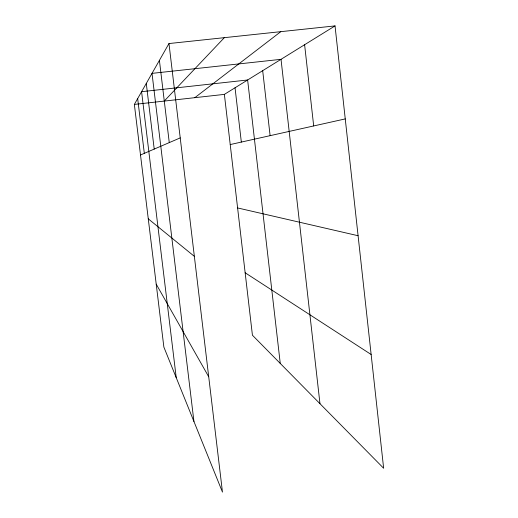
<?xml version="1.0" encoding="UTF-8"?>
<svg xmlns="http://www.w3.org/2000/svg" width="518" height="518" viewBox="0 0 518 518"><rect width="100%" height="100%" fill="white"/><g stroke="black" fill="none" stroke-linecap="round" stroke-linejoin="round"><path stroke-width="0.78" d="M168.972 43.551L222.468 492.1L163.869 347.086L134.356 104.416L168.972 43.551L335.029 25.9L383.644 468.259L252.428 335.224L224.372 94.38L335.029 25.9M164.225 101.088L224.333 37.665M194.826 97.675L280.788 31.669M140.507 154.986L180.219 137.892M230.219 144.561L345.253 118.907M134.356 104.416L224.372 94.38M237.6 207.938L358.087 235.729M245.15 272.759L371.141 354.5M148.271 218.842L194.354 256.358M156.216 284.149L208.715 376.78M146.283 83.437L154.215 149.08M176.23 377.68L141.589 91.692L247.63 79.986L280.257 363.442M137.671 98.582L144.321 153.341M159.408 60.366L169.269 142.605M193.939 421.49L152.014 73.368L281.021 59.324L319.975 403.71M235.042 87.775L241.336 142.081M262.684 70.668L270.111 135.664M304.61 44.723L313.688 125.945"/></g></svg>
